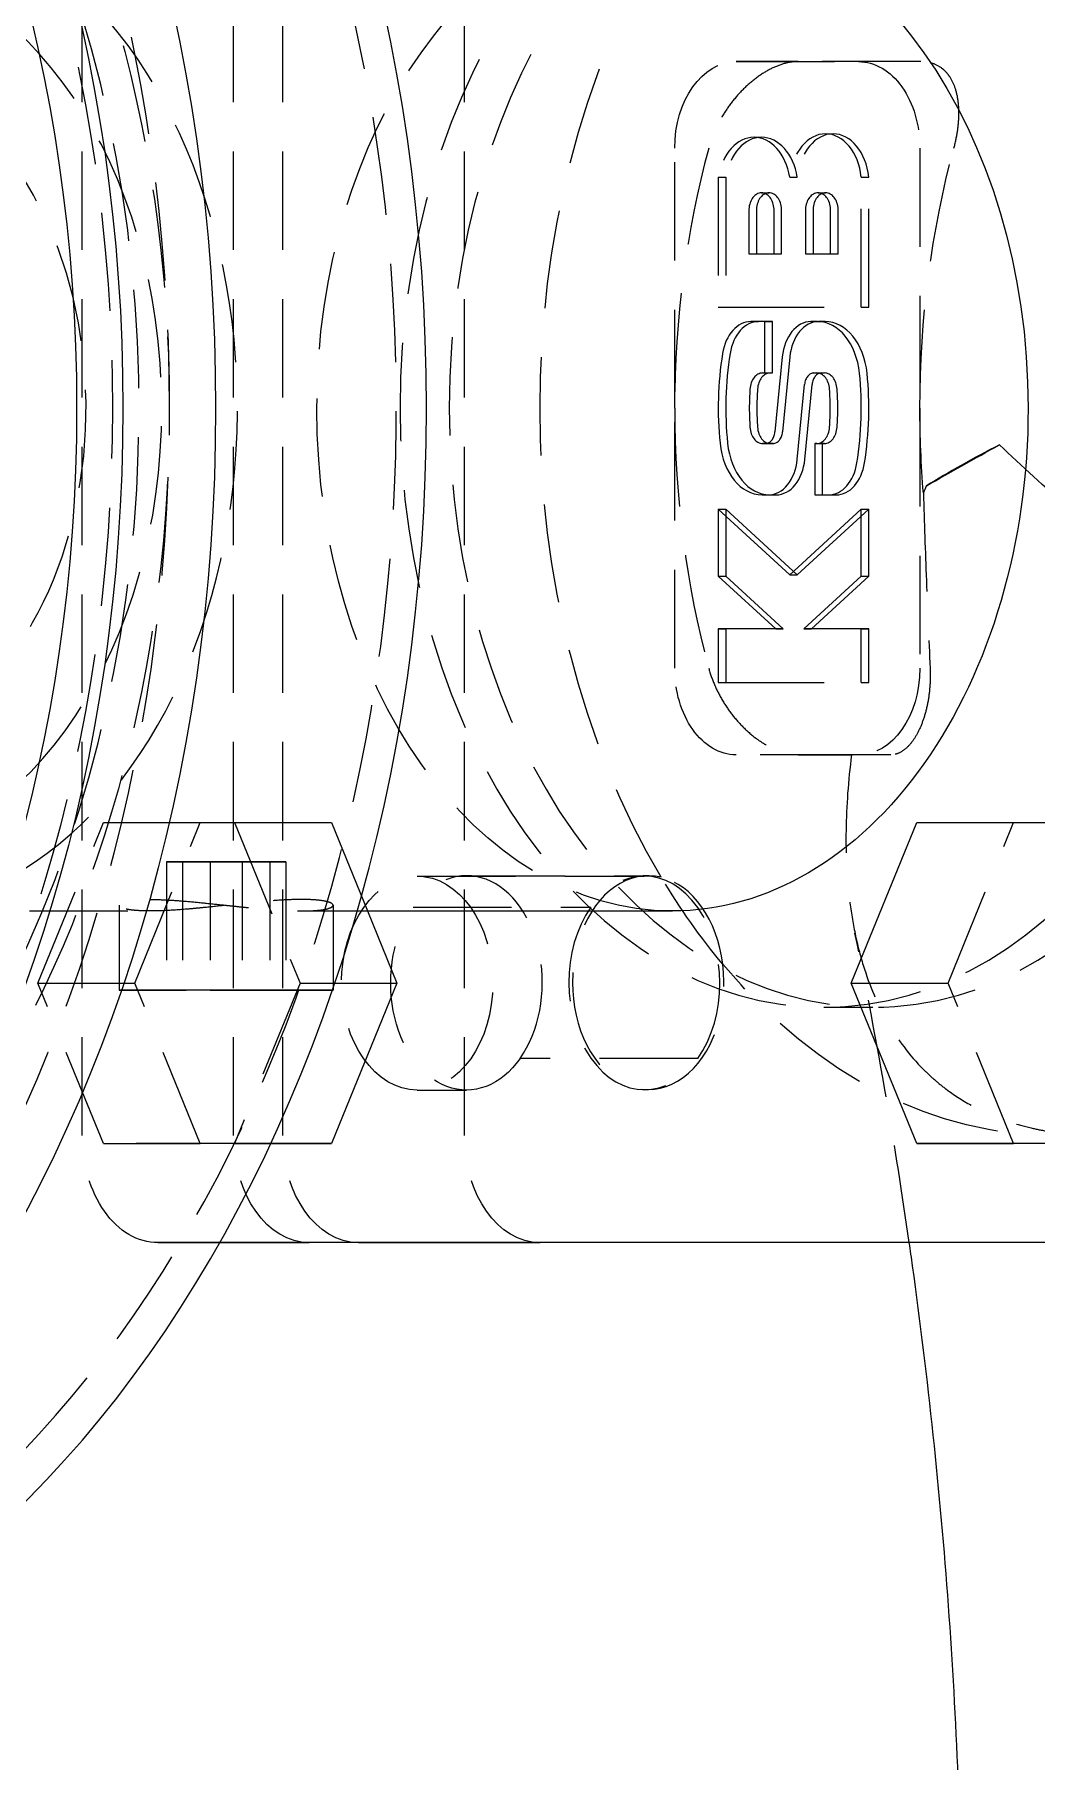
# Model space of a CAD drawing. Header units: millimetres. Extents: x -46397 to 283259, y -8690 to 23983.
# Drawn here: x 3912.4 to 3963.3, y 7699.3 to 7787.1 of the extents above; entities that cross this region are included whole.
import ezdxf

# ---------------------------------------------------------------- set-up
doc = ezdxf.new("R2010")
doc.units = ezdxf.units.MM
doc.linetypes.add('HIDDENX2', pattern=[0.75, 0.5, -0.25])

# ---------------------------------------------------------------- blocks, each defined once
blk = doc.blocks.new('A$Cbc6c2a49')
at = {"color": 1, "linetype": 'HIDDENX2', "lineweight": 0, "ltscale": 10, "extrusion": (6.890185696795331e-16, 1, 0)}
for p, q in [((504.0336582458694, 1449.557822560062), (504.0340002123557, 1523.470866038791)), ((511.7196015196969, 1449.557751440407), (511.7199434861832, 1523.470794919136)), ((514.2175330836908, 1449.557728326523), (514.2178750501771, 1523.470771805252)), ((523.4406650122837, 1449.557642982945), (523.4410069787409, 1523.470686461675)), ((540.3941864803201, 1504.122768274734), (537.2371652734582, 1504.122768274734)), ((537.2371856405807, 1504.122768274639), (543.4627996923809, 1504.122710667718)), ((546.6198208992719, 1504.122710667725), (540.3942068474717, 1504.122768274639)), ((538.1498613994918, 1500.278191055841), (538.5341585631832, 1500.278191055841)), ((541.7814706063655, 1500.45424440832), (542.1657677700568, 1500.45424440832)), ((534.1242971461907, 1486.514101425812), (534.1243582475581, 1499.720623165027)), ((546.5755863511586, 1499.720507951191), (546.5755252497911, 1486.513986211976)), ((536.334060149733, 1498.253207857793), (536.3340295990638, 1491.649946988182)), ((536.334060149733, 1498.253207857793), (536.7183573134243, 1498.253207857793)), ((536.7183573134243, 1498.253207857786), (536.7183267627552, 1491.649946988175)), ((539.9656683466164, 1498.253174253754), (540.3499655103078, 1498.253174253754)), ((543.5972459928016, 1491.64987978011), (543.5972765434999, 1498.253140649715)), ((543.5972765434999, 1498.253140649715), (543.9815737071913, 1498.253140649715)), ((543.9815431565221, 1491.64987978011), (543.9815737071913, 1498.253140649715)), ((538.5285812495858, 1497.460796247011), (538.9128784133063, 1497.460796247011)), ((541.4027397368336, 1497.460769651814), (541.787036900525, 1497.460769651814)), ((537.8904561268573, 1496.624389108227), (537.8904456038435, 1494.349932586469)), ((538.2747532905487, 1496.624389108219), (538.2747427675349, 1494.349932586469)), ((539.1666964844626, 1494.349920777051), (539.1667070074473, 1496.624377298809)), ((539.550993648154, 1494.349920777051), (539.5510041711677, 1496.624377298809)), ((540.764614614076, 1496.62436251303), (540.7646040910622, 1494.349905991272)), ((541.1489117777965, 1496.62436251303), (541.1489012547827, 1494.349905991279)), ((542.0408549716813, 1494.349894181854), (542.040865494695, 1496.624350703612)), ((542.4251521354017, 1494.349894181854), (542.4251626584155, 1496.624350703612)), ((537.8904456038435, 1494.349932586469), (538.2747427675349, 1494.349932586469)), ((537.8904456038435, 1494.349932586469), (539.1666964844626, 1494.349920777051)), ((538.2747427675349, 1494.349932586469), (539.550993648154, 1494.349920777051)), ((539.1666964844626, 1494.349920777051), (539.550993648154, 1494.349920777051)), ((540.7646040910913, 1494.349905991272), (541.1489012547827, 1494.349905991272)), ((540.7646040910913, 1494.349905991272), (542.0408549716813, 1494.349894181854)), ((541.1489012547827, 1494.349905991272), (542.4251521354017, 1494.349894181854)), ((542.0408549716813, 1494.349894181854), (542.4251521354017, 1494.349894181854)), ((536.3340295990347, 1491.649946988182), (536.7183267627552, 1491.649946988182)), ((536.3340295990347, 1491.649946988182), (543.5972459928016, 1491.64987978011)), ((536.7183267627552, 1491.649946988182), (543.981543156493, 1491.64987978011)), ((543.5972459928016, 1491.64987978011), (543.981543156493, 1491.64987978011)), ((537.9899442170281, 1490.916236013392), (538.3742413807195, 1490.916236013392)), ((538.6997595442226, 1490.916229445378), (537.9899538574391, 1490.916236013356)), ((539.084056707914, 1490.916229445371), (538.3742510211596, 1490.916236013356)), ((538.6997474597301, 1488.304272923619), (538.6997595442226, 1490.916229445378)), ((538.6997595442226, 1490.916229445378), (539.084056707914, 1490.916229445378)), ((539.0840446234215, 1488.304272923619), (539.084056707914, 1490.916229445371)), ((541.0428461326519, 1490.916207764254), (541.4271432963433, 1490.916207764254)), ((541.3713773816417, 1490.91620472433), (541.042855773092, 1490.91620776421)), ((541.0428557730629, 1490.91620776421), (541.4271529367834, 1490.91620776421)), ((541.3713773816417, 1490.91620472433), (541.7556745453621, 1490.91620472433)), ((541.7556745453621, 1490.91620472433), (541.4271529367834, 1490.91620776421)), ((539.5831742064911, 1489.116243159151), (539.2129465405596, 1485.306924893106)), ((539.9674713701825, 1489.116243159151), (539.597243704251, 1485.306924893099)), ((538.5846714993531, 1488.304273988411), (538.9689686630736, 1488.304273988411)), ((538.5846757085528, 1488.304273988397), (538.9689728722442, 1488.304273988397)), ((538.5846757085528, 1488.304273988397), (538.6997474597301, 1488.304272923619)), ((538.6997474597301, 1488.304272923619), (539.0840446234215, 1488.304272923619)), ((538.9689728722442, 1488.304273988404), (539.0840446234215, 1488.304272923619)), ((541.1911329970462, 1488.304249870285), (541.5754301607376, 1488.304249870285)), ((541.1911361271341, 1488.304249870271), (541.5754332908255, 1488.304249870271)), ((541.191136127105, 1488.304249870271), (541.3465689252771, 1488.304248432018)), ((541.3465689252771, 1488.304248432025), (541.7308660889685, 1488.304248432025)), ((541.5754332908255, 1488.304249870271), (541.7308660889685, 1488.304248432025)), ((540.3480538621079, 1483.911844478644), (540.7182815280103, 1487.721162744696)), ((540.7323510257993, 1483.911844478636), (541.1025786917016, 1487.721162744689)), ((534.1242360448232, 1473.307579686603), (534.1242971461907, 1486.514101425812)), ((546.5755252497911, 1486.513986211976), (546.5754641484236, 1473.307464472768)), ((538.7400919485663, 1484.723837767517), (538.5846591432928, 1484.72383920577)), ((538.5846591432928, 1484.72383920577), (538.9689563069842, 1484.72383920577)), ((538.7400919485663, 1484.723837767517), (539.1243891122576, 1484.723837767517)), ((538.7400950715237, 1484.723837767502), (539.1243922352442, 1484.723837767502)), ((539.1243891122576, 1484.723837767517), (538.9689563070133, 1484.72383920577)), ((541.2314806088689, 1484.723814714169), (541.2314685243764, 1482.111858192417)), ((541.3465523600171, 1484.723813649391), (541.2314806088689, 1484.723814714176)), ((541.2314806088689, 1484.723814714169), (541.6157777725603, 1484.723814714169)), ((541.3465523600171, 1484.723813649391), (541.7308495237085, 1484.723813649391)), ((541.3465565692168, 1484.723813649369), (541.7308537329372, 1484.723813649369)), ((541.6157777725603, 1484.723814714176), (541.6157656880678, 1482.111858192424)), ((541.7308495237085, 1484.723813649391), (541.6157777725603, 1484.723814714169)), ((538.5598506869283, 1482.111882913458), (538.9441478506196, 1482.111882913458)), ((538.5598506869283, 1482.111882913458), (538.888372295507, 1482.111879873577)), ((538.8883722954779, 1482.111879873577), (539.2726694591984, 1482.111879873577)), ((538.8883819359471, 1482.111879873533), (539.2726790996385, 1482.111879873533)), ((538.9441478506196, 1482.111882913458), (539.2726694591984, 1482.111879873577)), ((541.2314685243764, 1482.111858192417), (541.6157656880678, 1482.111858192417)), ((541.2314685243764, 1482.111858192417), (541.9412742111308, 1482.111851624431)), ((541.6157656880678, 1482.111858192417), (542.3255713748222, 1482.111851624431)), ((541.9412838515709, 1482.111851624388), (542.3255810152623, 1482.111851624388)), ((536.3339820757683, 1481.378207857684), (536.3339663714578, 1477.983860614251)), ((539.9655748416553, 1478.0429015603), (536.3339820757683, 1481.378207857677)), ((536.3339820757683, 1481.378207857684), (536.7182792394597, 1481.378207857684)), ((536.7182792394597, 1481.378207857677), (536.7182635351492, 1477.983860614244)), ((540.3498720053467, 1478.0429015603), (536.7182792394597, 1481.378207857684)), ((543.5971984695352, 1481.378140649613), (539.9655748416553, 1478.0429015603)), ((543.9814956332266, 1481.378140649613), (540.3498720053467, 1478.0429015603)), ((543.5971827652247, 1477.98379340618), (543.5971984695061, 1481.378140649613)), ((543.5971984695352, 1481.378140649613), (543.9814956332266, 1481.378140649613)), ((543.9814799289161, 1477.98379340618), (543.9814956332266, 1481.378140649613)), ((536.3339663714578, 1477.983860614251), (536.7182635351783, 1477.983860614251)), ((536.3339663714578, 1477.983860614251), (539.2527799300151, 1475.303180849129)), ((536.7182635351492, 1477.983860614251), (539.6370770937065, 1475.303180849129)), ((539.9655748416553, 1478.0429015603), (540.3498720053467, 1478.0429015603)), ((540.6783444020548, 1475.303167658087), (543.5971827652247, 1477.98379340618)), ((541.0626415657462, 1475.303167658079), (543.9814799289161, 1477.98379340618)), ((543.5971827652247, 1477.98379340618), (543.9814799289161, 1477.98379340618)), ((536.3339539691515, 1475.303207857643), (536.3339413415233, 1472.573860031538)), ((539.2527799300151, 1475.303180849136), (536.3339539691515, 1475.303207857643)), ((536.3339539691515, 1475.303207857643), (536.7182511328429, 1475.303207857643)), ((536.7182511328429, 1475.303207857643), (536.7182385052147, 1472.573860031538)), ((539.6370770937065, 1475.303180849136), (536.7182511328429, 1475.303207857643)), ((539.2527799300151, 1475.303180849136), (539.6370770937065, 1475.303180849136)), ((543.5971703628893, 1475.303140649572), (540.6783444020257, 1475.303167658087)), ((540.6783444020548, 1475.303167658087), (541.0626415657462, 1475.303167658087)), ((543.9814675265807, 1475.303140649572), (541.0626415657462, 1475.303167658087)), ((543.5971577352902, 1472.573792823467), (543.5971703628893, 1475.303140649572)), ((543.5971703628893, 1475.303140649572), (543.9814675265807, 1475.303140649572)), ((543.9814548989816, 1472.573792823467), (543.9814675266098, 1475.303140649572)), ((536.3339413415233, 1472.573860031545), (536.7182385052438, 1472.573860031545)), ((536.3339413415233, 1472.573860031545), (543.5971577352902, 1472.573792823474)), ((536.7182385052438, 1472.573860031538), (543.9814548989816, 1472.573792823467)), ((543.5971577352902, 1472.573792823467), (543.9814548989816, 1472.573792823467)), ((543.462636755401, 1468.905319363155), (537.2370227036008, 1468.905376970069)), ((540.3940439104917, 1468.905376970069), (543.1035027321777, 1468.90535189888)), ((545.101712135307, 1468.905319363053), (543.4626571225235, 1468.905319363053)), ((501.7815174708667, 1457.307868076692), (505.1096662514028, 1465.460041989783)), ((505.1096662514028, 1465.460041989783), (510.0286699466524, 1465.459996473204)), ((505.1096662514028, 1465.460041989783), (511.7658883787226, 1465.460041989783)), ((506.7005211660871, 1457.307822560113), (510.0286699466524, 1465.459996473204)), ((510.0286699466524, 1465.459996473204), (516.6848920739722, 1465.459996473204)), ((511.7658883787226, 1465.460041989783), (516.6848920739722, 1465.459996473204)), ((511.7658883787226, 1465.460041989783), (515.0939617254771, 1457.307868076685)), ((516.6848920739722, 1465.459996473204), (518.5174926107284, 1460.971009383014)), ((546.4139254057663, 1465.460041989783), (551.3329291010159, 1465.459996473212)), ((548.0047803204507, 1457.307822560113), (551.3329291010159, 1465.459996473204)), ((551.3329291010159, 1465.459996473204), (557.9891512283357, 1465.459996473204)), ((508.3045125537901, 1463.471093621294), (508.3044823802775, 1456.949354490818)), ((509.1166280177131, 1463.471075841393), (508.3045125537901, 1463.471093621301)), ((508.3045125537901, 1463.471093621294), (510.5232532629161, 1463.471093621294)), ((509.1166280177131, 1463.471075841393), (509.1165978442004, 1456.949336710917)), ((512.1474841907038, 1463.47105806147), (509.1166280177131, 1463.471075841386)), ((510.5232532629161, 1463.471093621294), (510.5232230894035, 1456.949354490818)), ((510.5232532629161, 1463.471093621294), (513.5541094359069, 1463.471075841386)), ((512.1474841907038, 1463.47105806147), (512.1474540171912, 1456.949318930994)), ((514.3662248998298, 1463.47105806147), (512.1474841907038, 1463.47105806147)), ((513.5541094359069, 1463.471075841393), (513.5540792623942, 1456.949336710917)), ((513.5541094359069, 1463.471075841393), (514.3662248998298, 1463.471058061477)), ((514.3662248998298, 1463.47105806147), (514.3661947263172, 1456.949318930994)), ((521.0427368564124, 1462.742534049066), (532.5716517671535, 1462.742427369587)), ((523.5560404075368, 1462.764250065622), (532.7791723361006, 1462.764164722037)), ((493.8497180327831, 1460.971237639125), (507.4922657880525, 1460.971111401755)), ((505.9005758966377, 1461.261837981037), (505.9005559445068, 1456.949361855499)), ((515.178165413934, 1460.971040282508), (517.994131897809, 1460.971014225775)), ((516.7701411142771, 1461.261804687543), (516.7701216873829, 1457.062848704671)), ((520.8309414694668, 1461.161554156315), (529.8619248161849, 1461.161470590727)), ((505.1095908176212, 1449.155694163601), (501.7815174708667, 1457.307868076692)), ((501.7815174708667, 1457.307868076692), (506.7005211660871, 1457.307822560113)), ((510.0285945128708, 1449.155648647014), (506.7005211660871, 1457.307822560113)), ((515.0939617254771, 1457.307868076692), (511.765812944941, 1449.155694163594)), ((515.0939617254771, 1457.307868076692), (516.8530435708817, 1457.307851799538)), ((543.0857766252302, 1457.307868076692), (548.0047803204507, 1457.307822560113)), ((551.3328536672343, 1449.155648647014), (548.0047803204798, 1457.307822560113)), ((510.5232230894035, 1456.949354490825), (508.3044823802775, 1456.949354490825)), ((509.1165978442004, 1456.94933671091), (508.3044823802775, 1456.949354490825)), ((512.1474540171912, 1456.949318930994), (509.1165978442004, 1456.94933671091)), ((510.5232230894035, 1456.949354490825), (513.5540792623942, 1456.94933671091)), ((514.3661947262881, 1456.949318930994), (512.1474540171912, 1456.949318930994)), ((513.5540792623942, 1456.94933671091), (514.3661947262881, 1456.949318930994)), ((541.6946696520026, 1456.079490571537), (544.1926012159965, 1456.079467457646)), ((535.2966501268384, 1453.475558061669), (526.2656667800911, 1453.475641627265)), ((521.0426362780563, 1451.872968831842), (523.5405678420502, 1451.872945717951)), ((532.5869231758988, 1451.894601282802), (532.7790717577445, 1451.894599504805)), ((511.765812944941, 1449.155694163601), (505.1095908176212, 1449.155694163601)), ((505.1095908176212, 1449.155694163601), (510.0285945128708, 1449.155648647022)), ((513.60322764187, 1449.155648647014), (510.0285945128708, 1449.155648647014)), ((511.765812944941, 1449.155694163601), (513.6032409177569, 1449.155677161492)), ((507.8765795936924, 1444.123039951439), (511.0190706332796, 1444.123010873314)), ((511.0190870528168, 1444.123039951337), (507.876604738296, 1444.123039951337))]:
    blk.add_line(p, q, dxfattribs=at)
at = {"color": 2, "linetype": 'Continuous', "lineweight": 0, "ltscale": 10, "extrusion": (6.890185696795331e-16, 1, 0)}
for p, q in [((543.0857766252302, 1457.307868076692), (546.4139254057663, 1465.460041989783)), ((546.4139254057663, 1465.460041989783), (553.0701475330861, 1465.460041989783)), ((517.994131897809, 1460.971014225775), (534.0087716384733, 1460.970866038937)), ((518.5174926107284, 1460.971009383014), (520.0129654207267, 1457.307822560113)), ((520.0129654207267, 1457.307822560113), (516.6848166401614, 1449.155648647014)), ((516.8530435708817, 1457.307851799538), (520.0129654207267, 1457.307822560113)), ((546.4138499719847, 1449.155694163601), (543.0857766252302, 1457.307868076692)), ((516.7701216873829, 1457.062848704671), (516.7701211620879, 1456.949311566306)), ((516.6848166401905, 1449.155648647014), (513.60322764187, 1449.155648647014)), ((513.6032409177569, 1449.155677161492), (516.6848166401905, 1449.155648647022)), ((553.0700720993045, 1449.155694163601), (546.4138499719847, 1449.155694163601)), ((546.4138499719847, 1449.155694163601), (551.3328536672343, 1449.155648647022)), ((557.9890757945541, 1449.155648647014), (551.3328536672343, 1449.155648647014)), ((511.0190706332796, 1444.123010873314), (515.5625228675199, 1444.122968831791)), ((560.1410190013412, 1444.123039951337), (511.0190870528168, 1444.123039951337)), ((567.8269622751395, 1444.122968831682), (515.5625480120943, 1444.122968831682)), ((518.0604544314847, 1444.122945717907), (527.2835863600776, 1444.122860374322)), ((570.3248938391334, 1444.122945717791), (518.0604795760883, 1444.122945717791)), ((579.5480257677264, 1444.122860374213), (527.2836115046521, 1444.122860374213))]:
    blk.add_line(p, q, dxfattribs=at)
at = {"color": 1, "linetype": 'HIDDENX2', "lineweight": 0, "ltscale": 10}
for centre, major_axis, ratio, start_param, end_param in [((473.4822047163325, 1486.514904366675), (-0.0006084991956002776, -65.76086956422351), 0.7071067811714111, -1.570789783786966, 4.490080882379702), ((461.9532898056204, 1486.515011046169), (-0.0006084991799773386, -65.76086956422536), 0.7071067811713733, -1.570789783786884, 4.712395523392702), ((461.9532898056204, 1486.515011046169), (-0.0005707182605037352, -61.67786304708815), 0.707106781171373, -1.570789783786884, 4.712395523392702), ((471.1764217342134, 1486.514925702584), (-0.0004878051277504286, -52.71739130355257), 0.7071067811713732, -1.570789783786884, 4.712395523392702), ((471.1764217341843, 1486.514925702591), (-0.0004676894438830547, -50.54347826010788), 0.7071067811713733, -0.3621533011822278, 3.265440386558965), ((493.8499543919461, 1486.514715899611), (-0.0002363591805326111, -25.54347826048591), 0.7071067811714474, -0.03637033671137146, 4.712395523392632), ((491.9284685735183, 1486.51473367952), (-0.0002112145936223511, -22.82608695617791), 0.7071067811713393, 0.1489508395607219, 4.712395523392773), ((491.9284685734892, 1486.51473367952), (-0.0001609253951970682, -17.39130434756332), 0.7071067811715488, 0.3522211058084241, 2.822669206594572), ((538.1498613994918, 1497.637471537812), (1.652971331546051e-15, 2.640719518032856), 0.7071067811865471, -1.33547323991281, 1.335460153896791), ((538.5341585631832, 1497.637471537812), (2.208082843858663e-15, 2.640719518032906), 0.7071067811865471, -1.335473239912803, 1.335460153896798), ((541.7814706063655, 1497.855738973471), (1.84592964925678e-15, 2.59850543485099), 0.7071067811865471, -1.417259087263, 1.417246001247582), ((542.1657677700568, 1497.855738973471), (1.956951951726226e-15, 2.598505434861047), 0.7071067811865474, -1.417259087263005, 1.417246001247577), ((560.2565042776696, 1486.514101425797), (-0.0003419665273411262, -36.95652173863926), 0.7071067811683491, -1.936221932136347, -1.570789783786398), ((538.5285812495858, 1496.555744044483), (6.929867131215519e-16, 0.9050522025444379), 0.7071067811865471, -1.494889979430657, 1.494876893415022), ((538.9128784132772, 1496.555744044483), (6.652311375032567e-16, 0.9050522025405682), 0.7071067811865471, -1.494889979430662, 1.494876893415016), ((541.4027397368336, 1496.555717449279), (6.305366679867672e-16, 0.9050522025449899), 0.7071067811865472, -1.49488997942264, 1.494876893407006), ((541.787036900525, 1496.555717449279), (7.068645009270805e-16, 0.9050522025411202), 0.7071067811865472, -1.494889979422646, 1.494876893407), ((537.9899442170281, 1488.832540361167), (1.517387773184917e-15, 2.083695652233512), 0.7071067811865472, -6.543008526982419e-06, 1.349022882197171), ((538.3742413807195, 1488.832540361167), (1.546727300410815e-15, 2.08369565223192), 0.707106781186547, -6.543008536752382e-06, 1.349022882197161), ((541.0428461326519, 1488.832512112029), (1.542632743141124e-15, 2.083695652228055), 0.7071067811865471, -6.543008526982419e-06, 1.434204764213336), ((541.4271432963433, 1488.832512112029), (1.435704997949333e-15, 2.08369565223342), 0.7071067811865472, -6.543008538528738e-06, 1.434204764213324), ((541.371363260434, 1487.864030811274), (1.991982201574462e-15, 3.052173913128493), 0.7071067811865471, -1.429298919284176, -6.543008842063713e-06), ((541.7556604241545, 1487.864030811274), (-2.18958312970668e-15, -3.052173913127115), 0.7071067811865471, 1.712293734305601, 3.141586110580935), ((545.2608446528611, 1486.513994821013), (-8.254395766043945e-15, -12.62445652218013), 0.7071067811865472, -1.792569771390543, -1.429298919284624), ((545.6451418165525, 1486.513994821013), (9.586663395594541e-15, 12.62445652218073), 0.7071067811865472, 1.349022882199249, 1.712293734305169), ((538.5846714993531, 1487.394491379695), (6.582303651162984e-16, 0.9097826087249022), 0.7071067811865472, -6.543008833403974e-06, 1.473871025558122), ((538.9689686630445, 1487.394491379695), (6.0604043007082e-16, 0.9097826087243147), 0.7071067811865471, -6.543008768344905e-06, 1.473871025558187), ((541.1911329970462, 1487.629249870268), (4.722695269067139e-16, 0.6750000000192444), 0.7071067811865471, -6.557901398807076e-06, 1.434204764212881), ((541.5754301607667, 1487.629249870268), (4.650875345499915e-16, 0.6750000000236666), 0.7071067811865472, -6.557901427894919e-06, 1.434204764212851), ((541.3465647160774, 1487.394465823323), (6.823682630120537e-16, 0.9097826087217805), 0.7071067811865472, -1.473884239954837, -6.54300877100944e-06), ((541.7308618797688, 1487.394465823323), (-6.666456374460166e-16, -0.9097826087230831), 0.7071067811865471, 1.667708413634893, 3.14158611058096), ((534.6703834157088, 1486.514092816782), (8.254395766043945e-15, 12.62445652218013), 0.7071067811865472, -1.792569771390543, -1.429298919284624), ((535.0546805794293, 1486.514092816782), (-9.586663395594541e-15, -12.62445652218073), 0.7071067811865472, 1.349022882199249, 1.712293734305169), ((544.9880810074101, 1486.513997344948), (-7.673043920037767e-15, -10.00827569278355), 0.7071067811865475, -1.667721628020416, -1.473884104816073), ((545.3723781711014, 1486.513997344948), (7.562021617575141e-15, 10.00827569278339), 0.7071067811865474, 1.473871025569375, 1.667708548773719), ((534.9431470614509, 1486.514090292832), (8.006110827160011e-15, 10.0082756923985), 0.7071067811865472, -1.667721628022878, -1.473884123251275), ((535.3274442251422, 1486.514090292832), (-7.562021617309868e-15, -10.00827569239838), 0.7071067811865472, 1.473871025566915, 1.667708530338518), ((560.2565042775823, 1486.514101425826), (-0.0003419664146775543, -36.95652173863928), 0.70710678116626, -1.570789783787765, -1.205357635437816), ((538.5846633525216, 1485.633621814486), (-6.615515813125821e-16, -0.9097826087395601), 0.7071067811865472, -1.473884037090741, -6.543024763105976e-06), ((538.968960516213, 1485.633621814486), (6.577068987611619e-16, 0.9097826087339972), 0.7071067811865472, 1.667708616499077, 3.141586110565055), ((541.3465565692168, 1485.633596258092), (-6.75061756808682e-16, -0.9097826087212643), 0.7071067811865472, -6.543008833403974e-06, 1.473871025562101), ((541.7308537329372, 1485.633596258092), (-5.644070666471341e-16, -0.9097826087239628), 0.7071067811865472, -6.543008768344905e-06, 1.473871025562167), ((538.5598648081359, 1485.164056826514), (-2.103004504031484e-15, -3.05217391312052), 0.707106781186547, -1.429298919285612, -6.543006460635326e-06), ((538.9441619718273, 1485.164056826514), (2.236676467504363e-15, 3.052173913121657), 0.7071067811865471, 1.712293734304206, 3.141586110583358), ((538.7400950715237, 1485.39883776752), (-4.97306550275578e-16, -0.6750000000155406), 0.7071067811865472, -6.543004591463841e-06, 1.43420476421671), ((539.124392235215, 1485.39883776752), (-4.095763833134258e-16, -0.6750000000159629), 0.7071067811865474, -6.543004602566072e-06, 1.434204764216699), ((575.4870233305846, 1483.985253873652), (-35.66605628011537, -9.680750413067745), 0.2534000879745835, -0.8701273824688469, -0.7128905206299458), ((538.8883819359471, 1484.195575525766), (-1.542632743141124e-15, -2.083695652228055), 0.7071067811865471, -6.543008526982419e-06, 1.434204764213336), ((539.2726790996385, 1484.195575525766), (-1.435704997949333e-15, -2.08369565223342), 0.7071067811865472, -6.543008538528738e-06, 1.434204764213324), ((541.9412838515709, 1484.195547276628), (-1.517387773184917e-15, -2.083695652233512), 0.7071067811865472, -6.543008526982419e-06, 1.349022882197171), ((542.3255810152623, 1484.195547276628), (-1.546727300410815e-15, -2.08369565223192), 0.707106781186547, -6.543008536752382e-06, 1.349022882197161), ((521.0426865672343, 1457.307751440458), (-5.028918842787923e-05, -5.434782608613668), 0.7071067811713732, 1.570802869802909, 7.853988176982496), ((523.5559901183587, 1457.329467457006), (5.028919655699948e-05, 5.434782608613931), 0.7071067811715299, -2.359016378069093, 0.7882331373135942), ((532.7791220469226, 1457.329382113428), (5.028919361457539e-05, 5.434782608614602), 0.7071067811711693, -0.1736067804672476, 4.8860088468697), ((532.5716014779464, 1457.307644760978), (5.028918524982205e-05, 5.434782608614324), 0.7071067811715295, -2.353359516168322, 0.782576275629761), ((532.7791220469226, 1457.329382113428), (5.02891998012932e-05, 5.434782608608627), 0.707106781171992, -1.397176460309948, -0.1736067804659509), ((532.5869734650769, 1457.329383891418), (-5.028919250357521e-05, -5.43478260861434), 0.7071067811708581, -2.35335951616644, 0.782576275629514)]:
    blk.add_ellipse(centre, major_axis=major_axis, ratio=ratio, start_param=start_param, end_param=end_param, dxfattribs=at)
at = {"color": 2, "linetype": 'Continuous', "lineweight": 0, "ltscale": 10}
for centre, major_axis, ratio, start_param, end_param in [((462.7695825713163, 1486.515003492837), (-0.0006286148553484898, -67.93478260767084), 0.707106781171373, -1.570789783786884, 4.712395523392702), ((473.4822047163325, 1486.51490436669), (-0.0006286148550644843, -67.9347826076701), 0.7071067811713899, 2.597233569913262e-14, 3.141592653589819), ((460.416101150855, 1486.515025270099), (-0.0005978171597637182, -64.60645726415213), 0.7071067811713732, -1.570789783786884, 4.712395523392702), ((460.416101150855, 1486.515025270099), (-0.0005670194641789456, -61.27813192063342), 0.7071067811713732, -1.570789783786884, 4.712395523392702)]:
    blk.add_ellipse(centre, major_axis=major_axis, ratio=ratio, start_param=start_param, end_param=end_param, dxfattribs=at)
at = {"color": 1, "linetype": 'HIDDENX2', "lineweight": 0, "ltscale": 10, "extrusion": (0, 0, -1)}
for centre, major_axis, ratio, start_param, end_param in [((541.6949512714637, 1486.514273179775), (-0.000281619455193488, -30.43478260823654), 0.7071067811713732, -1.570802869802909, 4.712382437376677), ((544.1928828354576, 1486.514250065891), (0.000281619455193488, 30.43478260823654), 0.7071067811713732, -1.570802869802908, 4.712382437376678), ((534.0090079976362, 1486.51434429943), (-0.000236359181769064, -25.54347826048435), 0.7071067811714706, 2.83225954378315e-13, 3.141592653590076), ((553.4160147640214, 1486.514164722306), (0.0003419664860799094, 36.95652173856841), 0.707106781171411, -2.271640074187848, -0.8699656654182806), ((537.2371652734582, 1499.72059436157), (3.253181134584827e-15, 4.402173913163653), 0.7071067811865471, -1.570789783786945, 6.543007538217793e-06), ((543.4627793252585, 1499.720536754648), (2.822569912991474e-15, 4.402173913163652), 0.7071067811865474, 6.543007550421741e-06, 1.570802869803273), ((572.7077323812409, 1486.513986211961), (0.0003419665269918548, 36.95652173865024), 0.7071067811683482, -1.57080286980334, -1.2053707214535), ((580.1451051688637, 1486.513917392396), (-72.7330386298257, -35.36103590746828), 0.1476552784938587, 1.16909804999911, 1.225548088728085), ((537.2370430707233, 1473.307550883139), (-2.83098603235414e-15, -4.402173913161833), 0.7071067811865474, 6.543007550419033e-06, 1.570802869803687), ((543.4626571225235, 1473.307493276232), (-3.079573261720598e-15, -4.402173913170929), 0.707106781186547, -1.570789783786118, 6.543005885983888e-06), ((553.4160147630027, 1486.51416472211), (0.0003419652278241877, 36.95652173829834), 0.7071067811548082, -2.440761992189883, -2.271640074163077), ((523.5406181312283, 1457.307728326574), (-5.028919131741293e-05, -5.434782608612631), 0.7071067811720488, -0.7882331373120541, 2.359016378068739), ((553.4160147640214, 1486.514164722299), (-0.0003419664916292483, -36.95652173856843), 0.7071067811714067, -0.7008437473929643, 0.7008306613765451), ((511.3353385532973, 1456.94933671091), (-5.434782608790597, 2.514459407084242e-05), 4.626605308166125e-06, -0.7853981634081508, 3.022161124397711), ((511.3353385532973, 1456.94933671091), (5.434782608786715, -2.514459281219812e-05), 4.626605367218327e-06, 0.1194346918839509, 2.356194490095116), ((507.8766298828705, 1449.557822560062), (-5.028920600169603e-05, -5.434782608612379), 0.7071067811725373, -6.543010298898366e-06, 1.570789783784933), ((515.5625731566979, 1449.557751440407), (-5.028920600170444e-05, -5.434782608614199), 0.7071067811725372, -6.543010298898366e-06, 1.570789783784598), ((518.0605047206918, 1449.557728326523), (-5.028919349851719e-05, -5.434782608615403), 0.7071067811716002, 0.002909947527710063, 1.570789783785888), ((527.2836366492556, 1449.557642982945), (-5.028919571178608e-05, -5.4347826086142), 0.7071067811725372, -6.543008952419882e-06, 1.570789783785944)]:
    blk.add_ellipse(centre, major_axis=major_axis, ratio=ratio, start_param=start_param, end_param=end_param, dxfattribs=at)
at = {"color": 2, "linetype": 'Continuous', "lineweight": 0, "ltscale": 10, "extrusion": (0, 0, -1)}
for centre, major_axis, ratio, start_param, end_param in [((534.0090079976362, 1486.51434429943), (0.0002363591843415034, 25.54347826048071), 0.7071067811711644, -4.263256414560601e-13, 1.570789783786422), ((534.0090079976362, 1486.51434429943), (-0.000236359192332595, -25.54347826048584), 0.7071067811712097, -1.570802869803024, -5.062616992290714e-13), ((518.0605037714704, 1449.557729139946), (-4.838878031834678e-05, -5.4347834220476), 0.707106781172538, -6.295492052110774e-06, 0.002910194607491028)]:
    blk.add_ellipse(centre, major_axis=major_axis, ratio=ratio, start_param=start_param, end_param=end_param, dxfattribs=at)
at = {"color": 1, "linetype": 'HIDDENX2', "lineweight": 0, "ltscale": 10, "extrusion": (0, 0, -0.9999999999999999)}
blk.add_ellipse((572.707732379582, 1486.51398621199), major_axis=(0.0003419662909440021, 36.95652173860464), ratio=0.7071067811239389, start_param=-1.687593638267048, end_param=-1.570802869799561, dxfattribs=at)
at = {"color": 2, "linetype": 'Continuous', "lineweight": 0, "ltscale": 10, "extrusion": (0, 0, -0.9999999999999998)}
blk.add_ellipse((511.3353385535302, 1456.949336710968), major_axis=(5.434782608550054, -2.51446547569515e-05), ratio=4.626605871745511e-06, start_param=-0.119431529263168, end_param=0.1194346919103517, dxfattribs=at)
at = {"color": 1, "linetype": 'HIDDENX2', "lineweight": 0, "ltscale": 10}
for points, knots in [([(540.3942068474717, 1504.122768274639), (540.1783811709029, 1504.122770271722), (539.954945843434, 1504.091378283207), (539.4941531817894, 1503.96939879097), (539.2544696542318, 1503.877149609223), (538.7840241854428, 1503.642495345935), (538.5510346388328, 1503.499969872231), (538.0907158443879, 1503.165553408995), (537.8704991083068, 1502.9788279196), (537.4497806792497, 1502.569305078861), (537.2476882099872, 1502.344177467799), (536.8766655187646, 1501.871860588537), (536.7065797928954, 1501.624047248712), (536.3977143519733, 1501.104888370974), (536.2592213973112, 1500.833071536479), (536.0245467509667, 1500.284314747383), (535.9268386726035, 1500.005058213639), (535.8498830699828, 1499.720623165027)], [3.469446951953614e-18, 3.469446951953614e-18, 3.469446951953614e-18, 3.469446951953614e-18, 0.0008295963378120522, 0.0008295963378120522, 0.001659192675624101, 0.001659192675624101, 0.00248878901343615, 0.00248878901343615, 0.003318385351248196, 0.003318385351248196, 0.004147981689060242, 0.004147981689060242, 0.004977578026872287, 0.004977578026872287, 0.00580717436468433, 0.00580717436468433, 0.006636770702496372, 0.006636770702496372, 0.006636770702496372, 0.006636770702496372]), ([(548.3011111735832, 1499.720507951191), (548.3781829026993, 1500.005372214204), (548.4371887579327, 1500.284466429868), (548.5211962198373, 1500.83190450738), (548.5462256606843, 1501.101614266285), (548.559771116008, 1501.624140515305), (548.548355628358, 1501.87217358315), (548.4884899092722, 1502.342749321935), (548.4393698174972, 1502.567250892484), (548.3017207538942, 1502.97920718613), (548.2143072617764, 1503.16487343159), (548.0530208963319, 1503.412472833588), (547.9941951796645, 1503.489818263712), (547.8655142060015, 1503.633537583199), (547.7954850224778, 1503.699879120948), (547.5735456349503, 1503.876558115393), (547.4082728049543, 1503.966849097109), (547.0401935505797, 1504.090240538011), (546.8361317414092, 1504.122708666153), (546.6198208992719, 1504.122710667725)], [0, 0, 0, 0, 0.0008297225916181872, 0.0008297225916181872, 0.001659445183236374, 0.001659445183236374, 0.002489167774854562, 0.002489167774854562, 0.003318890366472749, 0.003318890366472749, 0.004148612958090936, 0.004148612958090936, 0.004563474253900036, 0.004563474253900036, 0.004978335549709135, 0.004978335549709135, 0.005808058141327338, 0.005808058141327338, 0.006637780732945542, 0.006637780732945542, 0.006637780732945542, 0.006637780732945542]), ([(546.753525581822, 1482.207611125683), (546.7974593471736, 1480.725100613403), (546.8485073901538, 1479.241985788758), (546.9625743837678, 1476.274739287481), (547.025590187317, 1474.790753508387), (547.0934266425029, 1473.30746447276)], [0.4127624125228321, 0.4127624125228321, 0.4127624125228321, 0.4127624125228321, 0.4168612263528079, 0.4168612263528079, 0.4209600401827835, 0.4209600401827835, 0.4209600401827835, 0.4209600401827835]), ([(535.8497608672478, 1473.307579686603), (535.9268299604882, 1473.022715423584), (536.024554219417, 1472.743621207926), (536.2586174818862, 1472.196183130414), (536.3957860096416, 1471.92647337151), (536.7064735807944, 1471.403947122475), (536.8768856425886, 1471.155914054645), (537.2464701241988, 1470.68533831586), (537.4476957564184, 1470.460836745311), (537.8707663149107, 1470.048880451657), (538.0901571532886, 1469.863214206205), (538.4303663418104, 1469.615614804206), (538.5456371982873, 1469.538269374076), (538.7799886053836, 1469.394550054603), (538.8992242336681, 1469.328208516839), (539.2529842263029, 1469.151529522402), (539.4867177914712, 1469.061238540686), (539.9487113899377, 1468.937847099784), (540.1777330683544, 1468.905378971642), (540.3940439105208, 1468.905376970069)], [0, 0, 0, 0, 0.0008297225916181836, 0.0008297225916181836, 0.001659445183236367, 0.001659445183236367, 0.002489167774854551, 0.002489167774854551, 0.003318890366472734, 0.003318890366472734, 0.004148612958090918, 0.004148612958090918, 0.00456347425390002, 0.00456347425390002, 0.004978335549709121, 0.004978335549709121, 0.005808058141327328, 0.005808058141327328, 0.006637780732945536, 0.006637780732945536, 0.006637780732945536, 0.006637780732945536]), ([(547.0934266425029, 1473.30746447276), (547.1070891447016, 1473.008724810759), (547.1034666085616, 1472.715617479866), (547.0646064497414, 1472.140262558278), (547.0286515608313, 1471.85492720436), (546.9286310733587, 1471.315122361499), (546.8649846660264, 1471.060104904158), (546.7126987150696, 1470.579557674901), (546.6238462960173, 1470.354848333198), (546.4306246179913, 1469.954035405339), (546.3253817745717, 1469.775038295622), (546.0991783077479, 1469.461015762223), (545.9816345085273, 1469.330667108457), (545.7389622715418, 1469.119959070558), (545.6127550839738, 1469.039261104095), (545.3583106383157, 1468.932136635216), (545.2304789357295, 1468.905317518736), (545.1016989766213, 1468.905319363155)], [1.9754097488988e-07, 1.9754097488988e-07, 1.9754097488988e-07, 1.9754097488988e-07, 0.0008145851774508064, 0.0008145851774508064, 0.001628972813926723, 0.001628972813926723, 0.00244336045040264, 0.00244336045040264, 0.003257748086878556, 0.003257748086878556, 0.004072135723354476, 0.004072135723354476, 0.004886523359830397, 0.004886523359830397, 0.005700910996306317, 0.005700910996306317, 0.006515298632782237, 0.006515298632782237, 0.006515298632782237, 0.006515298632782237]), ([(543.1035027321777, 1468.905351898858), (542.9352558564569, 1467.585170763326), (542.8406292218715, 1466.307381260245), (542.8046101315122, 1463.838077215085), (542.8631336002727, 1462.646525302371), (543.0769485233468, 1460.928264882859), (543.1693013754266, 1460.367059656885), (543.3991810968146, 1459.269030808558), (543.5374000403972, 1458.730233112212), (544.0193063379847, 1457.172512632096), (544.429424137139, 1456.209668314223), (545.4415186386032, 1454.443259327236), (546.0433026519313, 1453.639547001934), (546.9329707646102, 1452.746402020195), (547.1180629449373, 1452.57323209312), (547.4988916643779, 1452.241669592273), (547.6950172403886, 1452.082854302935), (548.3006222547265, 1451.627319638661), (548.7273092295218, 1451.351484303072), (550.0777101025742, 1450.608610923788), (551.0713590794185, 1450.225683066768), (552.4405505993345, 1449.898060982137), (552.7207773248083, 1449.840129643657), (553.2944070709345, 1449.739898406915), (553.5887161771825, 1449.697510818849), (554.4842227922345, 1449.595397526602), (555.0974673425371, 1449.560474234684), (556.9846492609358, 1449.552417012579), (558.3058373569802, 1449.675506727632), (560.0350948997657, 1449.988629497653), (560.3848508374358, 1450.059256173416), (561.0922087532235, 1450.216638579332), (561.4505964953569, 1450.303623079904), (562.5277276771085, 1450.586323068281), (563.2506098334852, 1450.804104255665), (565.432581352361, 1451.540806918209), (566.9049405054539, 1452.14266030032), (569.1370333473897, 1453.202322369441), (569.8865985971061, 1453.582829722312), (571.3712386035186, 1454.383547302132), (572.1089024265239, 1454.804880086398), (574.3083853498101, 1456.128422916219), (575.756757620722, 1457.089889161529), (577.9029067328083, 1458.643533463284), (578.6152083547204, 1459.181226045606), (580.0149203265319, 1460.280579379003), (580.7041969144193, 1460.843507290097), (582.0626122623216, 1461.994763869072), (582.7317791527021, 1462.58305679998), (583.3910855915165, 1463.183658002861)], [0.0201781611519972, 0.0201781611519972, 0.0201781611519972, 0.0201781611519972, 0.02505794482098299, 0.02505794482098299, 0.02993772848996878, 0.02993772848996878, 0.03237762032446167, 0.03237762032446167, 0.03481751215895457, 0.03481751215895457, 0.03969729582794035, 0.03969729582794035, 0.04457707949692613, 0.04457707949692613, 0.04579702541417258, 0.04579702541417258, 0.04701697133141902, 0.04701697133141902, 0.04945686316591191, 0.04945686316591191, 0.05433664683489771, 0.05433664683489771, 0.05555659275214415, 0.05555659275214415, 0.0567765386693906, 0.0567765386693906, 0.05921643050388349, 0.05921643050388349, 0.06409621417286929, 0.06409621417286929, 0.06531616009011573, 0.06531616009011573, 0.06653610600736218, 0.06653610600736218, 0.06897599784185506, 0.06897599784185506, 0.07385578151084081, 0.07385578151084081, 0.0762956733453337, 0.0762956733453337, 0.07873556517982656, 0.07873556517982656, 0.0836153488488123, 0.0836153488488123, 0.08605524068330517, 0.08605524068330517, 0.08849513251779802, 0.08849513251779802, 0.09093540580916586, 0.09093540580916586, 0.09093540580916586, 0.09093540580916586]), ([(507.4923882292351, 1461.555939964841), (507.2377207645332, 1461.555942321334), (507.0125219353358, 1461.548152254167), (506.6184620941058, 1461.518568430685), (506.4482434397214, 1461.496417666225), (506.176366460073, 1461.44168794281), (506.0740106669546, 1461.409336252014), (505.9356755996414, 1461.338468410358), (505.9005342794699, 1461.299794698985), (505.9006175893301, 1461.223746406285), (505.9347766813589, 1461.185976699184), (506.0736202672415, 1461.11522093667), (506.1772300396115, 1461.08305958542), (506.3798687558156, 1461.042928891373), (506.4554389367695, 1461.030851365402), (506.6229627846042, 1461.009683088843), (506.7155287200294, 1461.000555702289), (507.0135605830583, 1460.978623677016), (507.2388016520999, 1460.971156977168), (507.7413615811092, 1460.971066241065), (508.0219589380431, 1460.978693268567), (508.6137623259565, 1461.007744631424), (508.9264514021052, 1461.029030596124), (509.4209733845782, 1461.069435777237), (509.5905958856747, 1461.084373390899), (509.9312081463286, 1461.116036456464), (510.1030333230447, 1461.132824475048), (510.6230395706953, 1461.185308791239), (510.9776382850541, 1461.22334810852), (511.691434877459, 1461.300154565361), (512.0431299820193, 1461.338073342748), (512.7368301856914, 1461.408744984692), (513.0825025091472, 1461.441790536403), (513.7395199129824, 1461.496417033857), (514.0520548775385, 1461.518198276601), (514.6450866647938, 1461.548052359423), (514.9254588247277, 1461.5559102935), (515.4280328620807, 1461.555969464127), (515.6539195700607, 1461.548411360491), (516.0531735802942, 1461.518533553164), (516.2209112778073, 1461.496595893892), (516.4242256089929, 1461.455830985018), (516.4840545369952, 1461.440918209315), (516.5875527405296, 1461.40883814844), (516.6312555377372, 1461.391603539247), (516.7352213259728, 1461.338326188357), (516.7698271289119, 1461.300429640352), (516.7704508876195, 1461.224179657176), (516.7353606803226, 1461.1856522694), (516.5979515128129, 1461.115568475718), (516.4960299840604, 1461.083583089632), (516.2236313391186, 1461.029467633081), (516.0546000373724, 1461.007868836547), (515.6614165826759, 1460.978801328165), (515.4343820570793, 1460.971090810031), (514.9273360591324, 1460.970990254689), (514.6526301689446, 1460.978492837196), (514.0620628964098, 1461.007365369464), (513.7425821070792, 1461.029098262363), (513.0860613909026, 1461.082747693923), (512.7475312120514, 1461.114628690812), (512.2240394767141, 1461.167441686179), (512.0461894393666, 1461.18595698307), (511.6923726486275, 1461.223393825581), (511.5156595465378, 1461.242387171216), (510.9860100466176, 1461.299383104983), (510.6325999331602, 1461.337515644707), (509.9306511798641, 1461.409042654224), (509.5917715710821, 1461.441422765674), (508.9371629371308, 1461.495938106898), (508.6184253426909, 1461.518208689587), (508.0233866573544, 1461.548139097162), (507.747055693937, 1461.555937608347), (507.4923882292351, 1461.555939964841)], [0, 0, 0, 0, 0.000979690561318095, 0.000979690561318095, 0.00195938112263619, 0.00195938112263619, 0.002939071683954284, 0.002939071683954284, 0.00391876224527238, 0.00391876224527238, 0.004898452806590474, 0.004898452806590474, 0.005878143367908569, 0.005878143367908569, 0.006367988648567617, 0.006367988648567617, 0.006857833929226663, 0.006857833929226663, 0.007837524490544766, 0.007837524490544766, 0.008817215051862868, 0.008817215051862868, 0.00979690561318097, 0.00979690561318097, 0.01028675089384003, 0.01028675089384003, 0.01077659617449908, 0.01077659617449908, 0.0117562867358172, 0.0117562867358172, 0.01273597729713532, 0.01273597729713532, 0.01371566785845343, 0.01371566785845343, 0.01469535841977155, 0.01469535841977155, 0.01567504898108966, 0.01567504898108966, 0.01665473954240778, 0.01665473954240778, 0.0176344301037259, 0.0176344301037259, 0.01812427538438497, 0.01812427538438497, 0.01861412066504405, 0.01861412066504405, 0.0195938112263622, 0.0195938112263622, 0.02057350178768035, 0.02057350178768035, 0.02155319234899851, 0.02155319234899851, 0.02253288291031666, 0.02253288291031666, 0.02351257347163482, 0.02351257347163482, 0.02449226403295297, 0.02449226403295297, 0.02547195459427112, 0.02547195459427112, 0.02645164515558928, 0.02645164515558928, 0.02694149043624836, 0.02694149043624836, 0.02743133571690743, 0.02743133571690743, 0.02841102627822556, 0.02841102627822556, 0.02939071683954369, 0.02939071683954369, 0.03037040740086181, 0.03037040740086181, 0.03135009796217994, 0.03135009796217994, 0.03135009796217994, 0.03135009796217994]), ([(546.0359087198449, 1444.122860374206), (545.6829862600716, 1446.578479008771), (545.2960832073004, 1449.02219888955), (544.3880736980063, 1454.269805799777), (543.8553967425541, 1457.068790530102), (543.2785839450662, 1459.845164876591)], [1.771316192289449, 1.771316192289449, 1.771316192289449, 1.771316192289449, 1.810785953015598, 1.810785953015598, 1.856567885931147, 1.856567885931147, 1.856567885931147, 1.856567885931147])]:
    blk.add_open_spline(points, degree=3, knots=knots, dxfattribs=at)
for points in [[(554.1293163070804, 1481.412803434592), (552.9312605228042, 1482.497533831694), (551.7610376871016, 1483.577552630508), (550.6168970198487, 1484.652372058277)], [(546.9021726405772, 1482.572930472081), (546.8521813872503, 1482.451044872156), (546.8026326942781, 1482.329271835217), (546.753525581822, 1482.207611125683)], [(545.1016989766213, 1468.905319363155), (544.7120520948083, 1468.905324943749), (543.9893988435506, 1468.905335946896), (543.3797312637034, 1468.905346634761), (543.1035027321777, 1468.905351898873)]]:
    blk.add_open_spline(points, degree=3, dxfattribs=at)
at = {"color": 2, "linetype": 'Continuous', "lineweight": 0, "ltscale": 10}
blk.add_open_spline([(548.5215329371276, 1416.949043619003), (548.4042807872465, 1419.862015619838), (548.2398975556134, 1422.770411821119), (547.8174203230301, 1428.570792564256), (547.5593236964778, 1431.462775983491), (546.9502979849931, 1437.222950588897), (546.5993688802118, 1440.091141093362), (546.1479215495638, 1443.337130134045), (546.0923495822935, 1443.730147386646), (546.0359087198449, 1444.122860374206)], degree=3, knots=[1.627659496283032, 1.627659496283032, 1.627659496283032, 1.627659496283032, 1.67344015426895, 1.67344015426895, 1.719222087184499, 1.719222087184499, 1.765004020100049, 1.765004020100049, 1.771316192289449, 1.771316192289449, 1.771316192289449, 1.771316192289449], dxfattribs=at)

msp = doc.modelspace()

# ---------------------------------------------------------------- block references
msp.add_blockref('A$Cbc6c2a49', (3410.816637341743, 6281.556425475453, -1.499105149169903))

doc.saveas('drawing.dxf')
